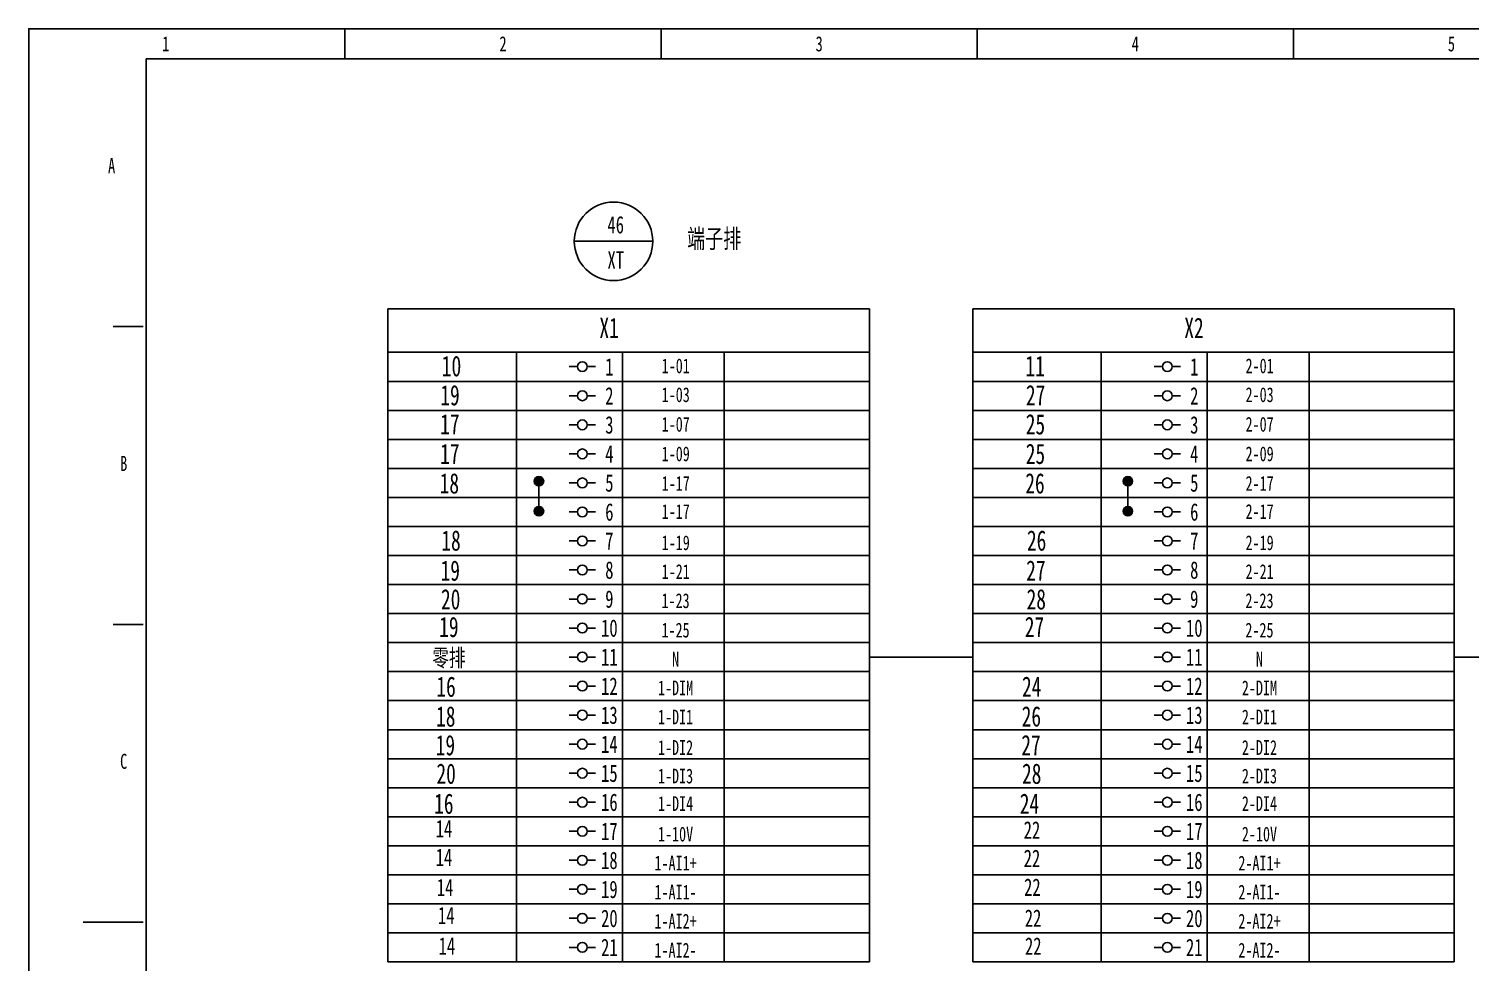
# Model space of a CAD drawing. Header units: millimetres. Extents: x 401220 to 2750366, y -101310 to 943175.
# Drawn here: x 1317985 to 1353266, y 411408 to 434274 of the extents above; entities that cross this region are included whole.
import ezdxf
from ezdxf.enums import TextEntityAlignment as Align

# ---------------------------------------------------------------- set-up
doc = ezdxf.new("R2010")
doc.units = ezdxf.units.MM
doc.styles.add('IDQSTYLE', font='NSimSun.ttf', dxfattribs={"width": 0.7})

msp = doc.modelspace()

# ---------------------------------------------------------------- hatches: boundary and pattern name
h = msp.add_hatch(color=256)
h.dxf.hatch_style = 1
h.paths.add_polyline_path([(1330587.3, 423190.2, 1), (1330356.3, 423190.2, 1)])
h = msp.add_hatch(color=256)
h.dxf.hatch_style = 1
h.paths.add_polyline_path([(1345004.3, 423190.2, 1), (1344773.3, 423190.2, 1)])
h = msp.add_hatch(color=256)
h.dxf.hatch_style = 1
h.paths.add_polyline_path([(1330587.3, 422455.2, 1), (1330356.3, 422455.2, 1)])
h = msp.add_hatch(color=256)
h.dxf.hatch_style = 1
h.paths.add_polyline_path([(1345004.3, 422455.2, 1), (1344773.3, 422455.2, 1)])

# ---------------------------------------------------------------- linework, layer by layer
at = {"ltscale": 4}
for p, q in [((1325723.6, 433536.7), (1325723.6, 434273.7)), ((1333461.8, 433536.7), (1333461.8, 434273.7)), ((1341200.1, 433536.7), (1341200.1, 434273.7)), ((1348938.4, 433536.7), (1348938.4, 434273.7)), ((1320048.8, 426977.6), (1320785.8, 426977.6)), ((1331415.3, 425999), (1331215.3, 425999)), ((1331655.2, 425999), (1331855.1, 425999)), ((1345732.3, 425999), (1345532.4, 425999)), ((1345972.2, 425999), (1346172.1, 425999)), ((1331415.3, 425283.4), (1331215.3, 425283.4)), ((1331655.2, 425283.4), (1331855.1, 425283.4)), ((1345732.3, 425283.4), (1345532.4, 425283.4)), ((1345972.2, 425283.4), (1346172.1, 425283.4)), ((1331415.3, 424571.9), (1331215.3, 424571.9)), ((1331655.2, 424571.9), (1331855.1, 424571.9)), ((1345732.3, 424571.9), (1345532.4, 424571.9)), ((1345972.2, 424571.9), (1346172.1, 424571.9)), ((1331415.3, 423860.8), (1331215.3, 423860.8)), ((1331655.2, 423860.8), (1331855.1, 423860.8)), ((1345732.3, 423860.8), (1345532.4, 423860.8)), ((1345972.2, 423860.8), (1346172.1, 423860.8)), ((1331415.3, 423149.6), (1331215.3, 423149.6)), ((1331655.2, 423149.6), (1331855.1, 423149.6)), ((1345732.3, 423149.6), (1345532.4, 423149.6)), ((1345972.2, 423149.6), (1346172.1, 423149.6)), ((1331415.3, 422438.7), (1331215.3, 422438.7)), ((1331655.2, 422438.7), (1331855.1, 422438.7)), ((1345732.3, 422438.7), (1345532.4, 422438.7)), ((1345972.2, 422438.7), (1346172.1, 422438.7)), ((1331415.3, 421727.6), (1331215.3, 421727.6)), ((1331655.2, 421727.6), (1331855.1, 421727.6)), ((1345732.3, 421727.6), (1345532.4, 421727.6)), ((1345972.2, 421727.6), (1346172.1, 421727.6)), ((1331415.3, 421016.1), (1331215.3, 421016.1)), ((1331655.2, 421016.1), (1331855.1, 421016.1)), ((1345732.3, 421016.1), (1345532.4, 421016.1)), ((1345972.2, 421016.1), (1346172.1, 421016.1)), ((1331415.3, 420304.9), (1331215.3, 420304.9)), ((1331655.2, 420304.9), (1331855.1, 420304.9)), ((1345732.3, 420304.9), (1345532.4, 420304.9)), ((1345972.2, 420304.9), (1346172.1, 420304.9)), ((1320048.8, 419681.5), (1320785.8, 419681.5)), ((1331415.3, 419593.8), (1331215.3, 419593.8)), ((1331655.2, 419593.8), (1331855.1, 419593.8)), ((1345732.3, 419593.8), (1345532.4, 419593.8)), ((1345972.2, 419593.8), (1346172.1, 419593.8)), ((1331415.3, 418882.9), (1331215.3, 418882.9)), ((1331655.2, 418882.9), (1331855.1, 418882.9)), ((1345732.3, 418882.9), (1345532.4, 418882.9)), ((1345972.2, 418882.9), (1346172.1, 418882.9)), ((1331415.3, 418171.7), (1331215.3, 418171.7)), ((1331655.2, 418171.7), (1331855.1, 418171.7)), ((1345732.3, 418171.7), (1345532.4, 418171.7)), ((1345972.2, 418171.7), (1346172.1, 418171.7)), ((1331415.3, 417460.2), (1331215.3, 417460.2)), ((1331655.2, 417460.2), (1331855.1, 417460.2)), ((1345732.3, 417460.2), (1345532.4, 417460.2)), ((1345972.2, 417460.2), (1346172.1, 417460.2)), ((1331415.3, 416749.1), (1331215.3, 416749.1)), ((1331655.2, 416749.1), (1331855.1, 416749.1)), ((1345732.3, 416749.1), (1345532.4, 416749.1)), ((1345972.2, 416749.1), (1346172.1, 416749.1)), ((1331415.3, 416037.9), (1331215.3, 416037.9)), ((1331655.2, 416037.9), (1331855.1, 416037.9)), ((1345732.3, 416037.9), (1345532.4, 416037.9)), ((1345972.2, 416037.9), (1346172.1, 416037.9)), ((1331415.3, 415326.7), (1331215.3, 415326.7)), ((1331655.2, 415326.7), (1331855.1, 415326.7)), ((1345732.3, 415326.7), (1345532.4, 415326.7)), ((1345972.2, 415326.7), (1346172.1, 415326.7)), ((1331415.3, 414615.6), (1331215.3, 414615.6)), ((1331655.2, 414615.6), (1331855.1, 414615.6)), ((1345732.3, 414615.6), (1345532.4, 414615.6)), ((1345972.2, 414615.6), (1346172.1, 414615.6)), ((1331415.3, 413904.4), (1331215.3, 413904.4)), ((1331655.2, 413904.4), (1331855.1, 413904.4)), ((1345732.3, 413904.4), (1345532.4, 413904.4)), ((1345972.2, 413904.4), (1346172.1, 413904.4)), ((1331415.3, 413193.2), (1331215.3, 413193.2)), ((1331655.2, 413193.2), (1331855.1, 413193.2)), ((1345732.3, 413193.2), (1345532.4, 413193.2)), ((1345972.2, 413193.2), (1346172.1, 413193.2)), ((1331415.3, 412482.1), (1331215.3, 412482.1)), ((1331655.2, 412482.1), (1331855.1, 412482.1)), ((1345732.3, 412482.1), (1345532.4, 412482.1)), ((1345972.2, 412482.1), (1346172.1, 412482.1)), ((1319311.8, 412385.4), (1320785.8, 412385.4)), ((1331415.3, 411770.9), (1331215.3, 411770.9)), ((1331655.2, 411770.9), (1331855.1, 411770.9)), ((1345732.3, 411770.9), (1345532.4, 411770.9)), ((1345972.2, 411770.9), (1346172.1, 411770.9))]:
    msp.add_line(p, q, dxfattribs=at)
for p, q in [((1331336.1, 429067.4), (1333258.5, 429067.4)), ((1326773.2, 427415.4), (1326773.2, 426348.6)), ((1326773.2, 427415.4), (1338559.7, 427415.4)), ((1338559.7, 427415.4), (1338559.7, 426348.6)), ((1341090.2, 427415.4), (1341090.2, 426348.6)), ((1341090.2, 427415.4), (1352876.7, 427415.4)), ((1352876.7, 427415.4), (1352876.7, 426348.6)), ((1326773.2, 426348.6), (1338151.9, 426348.6)), ((1326773.2, 426348.6), (1326773.2, 425637.4)), ((1326773.2, 426348.6), (1326773.2, 425637.4)), ((1326773.2, 426348.6), (1338151.9, 426348.6)), ((1327181, 426348.6), (1338559.7, 426348.6)), ((1327181, 426348.6), (1338559.7, 426348.6)), ((1329919.3, 426348.6), (1329919.3, 425637.4)), ((1332514.7, 426348.6), (1332514.7, 425637.4)), ((1335003.8, 426348.6), (1335003.8, 425637.4)), ((1338559.7, 426348.6), (1338559.7, 425637.4)), ((1338559.7, 426348.6), (1338559.7, 425637.4)), ((1341090.2, 426348.6), (1352468.9, 426348.6)), ((1341090.2, 426348.6), (1341090.2, 425637.4)), ((1341090.2, 426348.6), (1341090.2, 425637.4)), ((1341090.2, 426348.6), (1352468.9, 426348.6)), ((1341498, 426348.6), (1352876.7, 426348.6)), ((1341498, 426348.6), (1352876.7, 426348.6)), ((1344236.3, 426348.6), (1344236.3, 425637.4)), ((1346831.7, 426348.6), (1346831.7, 425637.4)), ((1349320.8, 426348.6), (1349320.8, 425637.4)), ((1352876.7, 426348.6), (1352876.7, 425637.4)), ((1352876.7, 426348.6), (1352876.7, 425637.4)), ((1326773.2, 425637.4), (1326773.2, 424926.3)), ((1326773.2, 425637.4), (1326773.2, 424926.3)), ((1326773.2, 425637.4), (1338151.9, 425637.4)), ((1327181, 425637.4), (1338559.7, 425637.4)), ((1329919.3, 425637.4), (1329919.3, 424926.3)), ((1332514.7, 425637.4), (1332514.7, 424926.3)), ((1335003.8, 425637.4), (1335003.8, 424926.3)), ((1338559.7, 425637.4), (1338559.7, 424926.3)), ((1338559.7, 425637.4), (1338559.7, 424926.3)), ((1341090.2, 425637.4), (1341090.2, 424926.3)), ((1341090.2, 425637.4), (1341090.2, 424926.3)), ((1341090.2, 425637.4), (1352468.9, 425637.4)), ((1341498, 425637.4), (1352876.7, 425637.4)), ((1344236.3, 425637.4), (1344236.3, 424926.3)), ((1346831.7, 425637.4), (1346831.7, 424926.3)), ((1349320.8, 425637.4), (1349320.8, 424926.3)), ((1352876.7, 425637.4), (1352876.7, 424926.3)), ((1352876.7, 425637.4), (1352876.7, 424926.3)), ((1326773.2, 424926.3), (1326773.2, 424215.1)), ((1326773.2, 424926.3), (1326773.2, 424215.1)), ((1326773.2, 424926.3), (1338151.9, 424926.3)), ((1327181, 424926.3), (1338559.7, 424926.3)), ((1329919.3, 424926.3), (1329919.3, 424215.1)), ((1332514.7, 424926.3), (1332514.7, 424215.1)), ((1335003.8, 424926.3), (1335003.8, 424215.1)), ((1338559.7, 424926.3), (1338559.7, 424215.1)), ((1338559.7, 424926.3), (1338559.7, 424215.1)), ((1341090.2, 424926.3), (1341090.2, 424215.1)), ((1341090.2, 424926.3), (1341090.2, 424215.1)), ((1341090.2, 424926.3), (1352468.9, 424926.3)), ((1341498, 424926.3), (1352876.7, 424926.3)), ((1344236.3, 424926.3), (1344236.3, 424215.1)), ((1346831.7, 424926.3), (1346831.7, 424215.1)), ((1349320.8, 424926.3), (1349320.8, 424215.1)), ((1352876.7, 424926.3), (1352876.7, 424215.1)), ((1352876.7, 424926.3), (1352876.7, 424215.1)), ((1326773.2, 424215.1), (1326773.2, 423503.9)), ((1326773.2, 424215.1), (1326773.2, 423503.9)), ((1326773.2, 424215.1), (1338151.9, 424215.1)), ((1327181, 424215.1), (1338559.7, 424215.1)), ((1329919.3, 424215.1), (1329919.3, 423503.9)), ((1332514.7, 424215.1), (1332514.7, 423503.9)), ((1335003.8, 424215.1), (1335003.8, 423503.9)), ((1338559.7, 424215.1), (1338559.7, 423503.9)), ((1338559.7, 424215.1), (1338559.7, 423503.9)), ((1341090.2, 424215.1), (1341090.2, 423503.9)), ((1341090.2, 424215.1), (1341090.2, 423503.9)), ((1341090.2, 424215.1), (1352468.9, 424215.1)), ((1341498, 424215.1), (1352876.7, 424215.1)), ((1344236.3, 424215.1), (1344236.3, 423503.9)), ((1346831.7, 424215.1), (1346831.7, 423503.9)), ((1349320.8, 424215.1), (1349320.8, 423503.9)), ((1352876.7, 424215.1), (1352876.7, 423503.9)), ((1352876.7, 424215.1), (1352876.7, 423503.9)), ((1326773.2, 423503.9), (1326773.2, 422792.8)), ((1326773.2, 423503.9), (1326773.2, 422792.8)), ((1326773.2, 423503.9), (1338151.9, 423503.9)), ((1327181, 423503.9), (1338559.7, 423503.9)), ((1329919.3, 423503.9), (1329919.3, 422792.8)), ((1332514.7, 423503.9), (1332514.7, 422792.8)), ((1335003.8, 423503.9), (1335003.8, 422792.8)), ((1338559.7, 423503.9), (1338559.7, 422792.8)), ((1338559.7, 423503.9), (1338559.7, 422792.8)), ((1341090.2, 423503.9), (1341090.2, 422792.8)), ((1341090.2, 423503.9), (1341090.2, 422792.8)), ((1341090.2, 423503.9), (1352468.9, 423503.9)), ((1341498, 423503.9), (1352876.7, 423503.9)), ((1344236.3, 423503.9), (1344236.3, 422792.8)), ((1346831.7, 423503.9), (1346831.7, 422792.8)), ((1349320.8, 423503.9), (1349320.8, 422792.8)), ((1352876.7, 423503.9), (1352876.7, 422792.8)), ((1352876.7, 423503.9), (1352876.7, 422792.8)), ((1330471.8, 423190.2), (1330471.8, 422455.2)), ((1344888.8, 423190.2), (1344888.8, 422455.2)), ((1326773.2, 422792.8), (1338151.9, 422792.8)), ((1326773.2, 422792.8), (1338151.9, 422792.8)), ((1326773.2, 422792.8), (1326773.2, 422081.6)), ((1326773.2, 422792.8), (1326773.2, 422081.6)), ((1326773.2, 422792.8), (1338151.9, 422792.8)), ((1327181, 422792.8), (1338559.7, 422792.8)), ((1327181, 422792.8), (1338559.7, 422792.8)), ((1327181, 422792.8), (1338559.7, 422792.8)), ((1329919.3, 422792.8), (1329919.3, 422081.6)), ((1332514.7, 422792.8), (1332514.7, 422081.6)), ((1335003.8, 422792.8), (1335003.8, 422081.6)), ((1338559.7, 422792.8), (1338559.7, 422081.6)), ((1338559.7, 422792.8), (1338559.7, 422081.6)), ((1341090.2, 422792.8), (1352468.9, 422792.8)), ((1341090.2, 422792.8), (1352468.9, 422792.8)), ((1341090.2, 422792.8), (1341090.2, 422081.6)), ((1341090.2, 422792.8), (1341090.2, 422081.6)), ((1341090.2, 422792.8), (1352468.9, 422792.8)), ((1341498, 422792.8), (1352876.7, 422792.8)), ((1341498, 422792.8), (1352876.7, 422792.8)), ((1341498, 422792.8), (1352876.7, 422792.8)), ((1344236.3, 422792.8), (1344236.3, 422081.6)), ((1346831.7, 422792.8), (1346831.7, 422081.6)), ((1349320.8, 422792.8), (1349320.8, 422081.6)), ((1352876.7, 422792.8), (1352876.7, 422081.6)), ((1352876.7, 422792.8), (1352876.7, 422081.6)), ((1326773.2, 422081.6), (1326773.2, 421370.4)), ((1326773.2, 422081.6), (1326773.2, 421370.4)), ((1326773.2, 422081.6), (1338151.9, 422081.6)), ((1327181, 422081.6), (1338559.7, 422081.6)), ((1329919.3, 422081.6), (1329919.3, 421370.4)), ((1332514.7, 422081.6), (1332514.7, 421370.4)), ((1335003.8, 422081.6), (1335003.8, 421370.4)), ((1338559.7, 422081.6), (1338559.7, 421370.4)), ((1338559.7, 422081.6), (1338559.7, 421370.4)), ((1341090.2, 422081.6), (1341090.2, 421370.4)), ((1341090.2, 422081.6), (1341090.2, 421370.4)), ((1341090.2, 422081.6), (1352468.9, 422081.6)), ((1341498, 422081.6), (1352876.7, 422081.6)), ((1344236.3, 422081.6), (1344236.3, 421370.4)), ((1346831.7, 422081.6), (1346831.7, 421370.4)), ((1349320.8, 422081.6), (1349320.8, 421370.4)), ((1352876.7, 422081.6), (1352876.7, 421370.4)), ((1352876.7, 422081.6), (1352876.7, 421370.4)), ((1326773.2, 421370.4), (1326773.2, 420659.3)), ((1326773.2, 421370.4), (1326773.2, 420659.3)), ((1326773.2, 421370.4), (1338151.9, 421370.4)), ((1327181, 421370.4), (1338559.7, 421370.4)), ((1329919.3, 421370.4), (1329919.3, 420659.3)), ((1332514.7, 421370.4), (1332514.7, 420659.3)), ((1335003.8, 421370.4), (1335003.8, 420659.3)), ((1338559.7, 421370.4), (1338559.7, 420659.3)), ((1338559.7, 421370.4), (1338559.7, 420659.3)), ((1341090.2, 421370.4), (1341090.2, 420659.3)), ((1341090.2, 421370.4), (1341090.2, 420659.3)), ((1341090.2, 421370.4), (1352468.9, 421370.4)), ((1341498, 421370.4), (1352876.7, 421370.4)), ((1344236.3, 421370.4), (1344236.3, 420659.3)), ((1346831.7, 421370.4), (1346831.7, 420659.3)), ((1349320.8, 421370.4), (1349320.8, 420659.3)), ((1352876.7, 421370.4), (1352876.7, 420659.3)), ((1352876.7, 421370.4), (1352876.7, 420659.3)), ((1326773.2, 420659.3), (1326773.2, 419948.1)), ((1326773.2, 420659.3), (1326773.2, 419948.1)), ((1326773.2, 420659.3), (1338151.9, 420659.3)), ((1327181, 420659.3), (1338559.7, 420659.3)), ((1329919.3, 420659.3), (1329919.3, 419948.1)), ((1332514.7, 420659.3), (1332514.7, 419948.1)), ((1335003.8, 420659.3), (1335003.8, 419948.1)), ((1338559.7, 420659.3), (1338559.7, 419948.1)), ((1338559.7, 420659.3), (1338559.7, 419948.1)), ((1341090.2, 420659.3), (1341090.2, 419948.1)), ((1341090.2, 420659.3), (1341090.2, 419948.1)), ((1341090.2, 420659.3), (1352468.9, 420659.3)), ((1341498, 420659.3), (1352876.7, 420659.3)), ((1344236.3, 420659.3), (1344236.3, 419948.1)), ((1346831.7, 420659.3), (1346831.7, 419948.1)), ((1349320.8, 420659.3), (1349320.8, 419948.1)), ((1352876.7, 420659.3), (1352876.7, 419948.1)), ((1352876.7, 420659.3), (1352876.7, 419948.1)), ((1326773.2, 419948.1), (1326773.2, 419236.9)), ((1326773.2, 419948.1), (1326773.2, 419236.9)), ((1326773.2, 419948.1), (1338151.9, 419948.1)), ((1327181, 419948.1), (1338559.7, 419948.1)), ((1329919.3, 419948.1), (1329919.3, 419236.9)), ((1332514.7, 419948.1), (1332514.7, 419236.9)), ((1335003.8, 419948.1), (1335003.8, 419236.9)), ((1338559.7, 419948.1), (1338559.7, 419236.9)), ((1338559.7, 419948.1), (1338559.7, 419236.9)), ((1341090.2, 419948.1), (1341090.2, 419236.9)), ((1341090.2, 419948.1), (1341090.2, 419236.9)), ((1341090.2, 419948.1), (1352468.9, 419948.1)), ((1341498, 419948.1), (1352876.7, 419948.1)), ((1344236.3, 419948.1), (1344236.3, 419236.9)), ((1346831.7, 419948.1), (1346831.7, 419236.9)), ((1349320.8, 419948.1), (1349320.8, 419236.9)), ((1352876.7, 419948.1), (1352876.7, 419236.9)), ((1352876.7, 419948.1), (1352876.7, 419236.9)), ((1326773.2, 419236.9), (1338151.9, 419236.9)), ((1326773.2, 419236.9), (1338151.9, 419236.9)), ((1326773.2, 419236.9), (1326773.2, 418525.7)), ((1326773.2, 419236.9), (1326773.2, 418525.7)), ((1326773.2, 419236.9), (1338151.9, 419236.9)), ((1327181, 419236.9), (1338559.7, 419236.9)), ((1327181, 419236.9), (1338559.7, 419236.9)), ((1327181, 419236.9), (1338559.7, 419236.9)), ((1329919.3, 419236.9), (1329919.3, 418525.7)), ((1332514.7, 419236.9), (1332514.7, 418525.7)), ((1335003.8, 419236.9), (1335003.8, 418525.7)), ((1338559.7, 419236.9), (1338559.7, 418525.7)), ((1338559.7, 419236.9), (1338559.7, 418525.7)), ((1341090.2, 419236.9), (1352468.9, 419236.9)), ((1341090.2, 419236.9), (1352468.9, 419236.9)), ((1341090.2, 419236.9), (1341090.2, 418525.7)), ((1341090.2, 419236.9), (1341090.2, 418525.7)), ((1341090.2, 419236.9), (1352468.9, 419236.9)), ((1341498, 419236.9), (1352876.7, 419236.9)), ((1341498, 419236.9), (1352876.7, 419236.9)), ((1341498, 419236.9), (1352876.7, 419236.9)), ((1344236.3, 419236.9), (1344236.3, 418525.7)), ((1346831.7, 419236.9), (1346831.7, 418525.7)), ((1349320.8, 419236.9), (1349320.8, 418525.7)), ((1352876.7, 419236.9), (1352876.7, 418525.7)), ((1352876.7, 419236.9), (1352876.7, 418525.7)), ((1338559.7, 418881.3), (1341090.2, 418881.3)), ((1352876.7, 418881.3), (1355433.7, 418881.3)), ((1326773.2, 418525.7), (1326773.2, 417814.6)), ((1326773.2, 418525.7), (1326773.2, 417814.6)), ((1326773.2, 418525.7), (1338151.9, 418525.7)), ((1327181, 418525.7), (1338559.7, 418525.7)), ((1329919.3, 418525.7), (1329919.3, 417814.6)), ((1332514.7, 418525.7), (1332514.7, 417814.6)), ((1335003.8, 418525.7), (1335003.8, 417814.6)), ((1338559.7, 418525.7), (1338559.7, 417814.6)), ((1338559.7, 418525.7), (1338559.7, 417814.6)), ((1341090.2, 418525.7), (1341090.2, 417814.6)), ((1341090.2, 418525.7), (1341090.2, 417814.6)), ((1341090.2, 418525.7), (1352468.9, 418525.7)), ((1341498, 418525.7), (1352876.7, 418525.7)), ((1344236.3, 418525.7), (1344236.3, 417814.6)), ((1346831.7, 418525.7), (1346831.7, 417814.6)), ((1349320.8, 418525.7), (1349320.8, 417814.6)), ((1352876.7, 418525.7), (1352876.7, 417814.6)), ((1352876.7, 418525.7), (1352876.7, 417814.6)), ((1326773.2, 417814.6), (1326773.2, 417103.4)), ((1326773.2, 417814.6), (1326773.2, 417103.4)), ((1326773.2, 417814.6), (1338151.9, 417814.6)), ((1327181, 417814.6), (1338559.7, 417814.6)), ((1329919.3, 417814.6), (1329919.3, 417103.4)), ((1332514.7, 417814.6), (1332514.7, 417103.4)), ((1335003.8, 417814.6), (1335003.8, 417103.4)), ((1338559.7, 417814.6), (1338559.7, 417103.4)), ((1338559.7, 417814.6), (1338559.7, 417103.4)), ((1341090.2, 417814.6), (1341090.2, 417103.4)), ((1341090.2, 417814.6), (1341090.2, 417103.4)), ((1341090.2, 417814.6), (1352468.9, 417814.6)), ((1341498, 417814.6), (1352876.7, 417814.6)), ((1344236.3, 417814.6), (1344236.3, 417103.4)), ((1346831.7, 417814.6), (1346831.7, 417103.4)), ((1349320.8, 417814.6), (1349320.8, 417103.4)), ((1352876.7, 417814.6), (1352876.7, 417103.4)), ((1352876.7, 417814.6), (1352876.7, 417103.4)), ((1326773.2, 417103.4), (1326773.2, 416392.2)), ((1326773.2, 417103.4), (1326773.2, 416392.2)), ((1326773.2, 417103.4), (1338151.9, 417103.4)), ((1327181, 417103.4), (1338559.7, 417103.4)), ((1329919.3, 417103.4), (1329919.3, 416392.2)), ((1332514.7, 417103.4), (1332514.7, 416392.2)), ((1335003.8, 417103.4), (1335003.8, 416392.2)), ((1338559.7, 417103.4), (1338559.7, 416392.2)), ((1338559.7, 417103.4), (1338559.7, 416392.2)), ((1341090.2, 417103.4), (1341090.2, 416392.2)), ((1341090.2, 417103.4), (1341090.2, 416392.2)), ((1341090.2, 417103.4), (1352468.9, 417103.4)), ((1341498, 417103.4), (1352876.7, 417103.4)), ((1344236.3, 417103.4), (1344236.3, 416392.2)), ((1346831.7, 417103.4), (1346831.7, 416392.2)), ((1349320.8, 417103.4), (1349320.8, 416392.2)), ((1352876.7, 417103.4), (1352876.7, 416392.2)), ((1352876.7, 417103.4), (1352876.7, 416392.2)), ((1326773.2, 416392.2), (1326773.2, 415681.1)), ((1326773.2, 416392.2), (1326773.2, 415681.1)), ((1326773.2, 416392.2), (1338151.9, 416392.2)), ((1327181, 416392.2), (1338559.7, 416392.2)), ((1329919.3, 416392.2), (1329919.3, 415681.1)), ((1332514.7, 416392.2), (1332514.7, 415681.1)), ((1335003.8, 416392.2), (1335003.8, 415681.1)), ((1338559.7, 416392.2), (1338559.7, 415681.1)), ((1338559.7, 416392.2), (1338559.7, 415681.1)), ((1341090.2, 416392.2), (1341090.2, 415681.1)), ((1341090.2, 416392.2), (1341090.2, 415681.1)), ((1341090.2, 416392.2), (1352468.9, 416392.2)), ((1341498, 416392.2), (1352876.7, 416392.2)), ((1344236.3, 416392.2), (1344236.3, 415681.1)), ((1346831.7, 416392.2), (1346831.7, 415681.1)), ((1349320.8, 416392.2), (1349320.8, 415681.1)), ((1352876.7, 416392.2), (1352876.7, 415681.1)), ((1352876.7, 416392.2), (1352876.7, 415681.1)), ((1326773.2, 415681.1), (1326773.2, 414969.9)), ((1326773.2, 415681.1), (1326773.2, 414969.9)), ((1326773.2, 415681.1), (1338151.9, 415681.1)), ((1327181, 415681.1), (1338559.7, 415681.1)), ((1329919.3, 415681.1), (1329919.3, 414969.9)), ((1332514.7, 415681.1), (1332514.7, 414969.9)), ((1335003.8, 415681.1), (1335003.8, 414969.9)), ((1338559.7, 415681.1), (1338559.7, 414969.9)), ((1338559.7, 415681.1), (1338559.7, 414969.9)), ((1341090.2, 415681.1), (1341090.2, 414969.9)), ((1341090.2, 415681.1), (1341090.2, 414969.9)), ((1341090.2, 415681.1), (1352468.9, 415681.1)), ((1341498, 415681.1), (1352876.7, 415681.1)), ((1344236.3, 415681.1), (1344236.3, 414969.9)), ((1346831.7, 415681.1), (1346831.7, 414969.9)), ((1349320.8, 415681.1), (1349320.8, 414969.9)), ((1352876.7, 415681.1), (1352876.7, 414969.9)), ((1352876.7, 415681.1), (1352876.7, 414969.9)), ((1326773.2, 414969.9), (1326773.2, 414258.7)), ((1326773.2, 414969.9), (1326773.2, 414258.7)), ((1326773.2, 414969.9), (1338151.9, 414969.9)), ((1327181, 414969.9), (1338559.7, 414969.9)), ((1329919.3, 414969.9), (1329919.3, 414258.7)), ((1332514.7, 414969.9), (1332514.7, 414258.7)), ((1335003.8, 414969.9), (1335003.8, 414258.7)), ((1338559.7, 414969.9), (1338559.7, 414258.7)), ((1338559.7, 414969.9), (1338559.7, 414258.7)), ((1341090.2, 414969.9), (1341090.2, 414258.7)), ((1341090.2, 414969.9), (1341090.2, 414258.7)), ((1341090.2, 414969.9), (1352468.9, 414969.9)), ((1341498, 414969.9), (1352876.7, 414969.9)), ((1344236.3, 414969.9), (1344236.3, 414258.7)), ((1346831.7, 414969.9), (1346831.7, 414258.7)), ((1349320.8, 414969.9), (1349320.8, 414258.7)), ((1352876.7, 414969.9), (1352876.7, 414258.7)), ((1352876.7, 414969.9), (1352876.7, 414258.7)), ((1326773.2, 414258.7), (1326773.2, 413547.6)), ((1326773.2, 414258.7), (1326773.2, 413547.6)), ((1326773.2, 414258.7), (1338151.9, 414258.7)), ((1327181, 414258.7), (1338559.7, 414258.7)), ((1329919.3, 414258.7), (1329919.3, 413547.6)), ((1332514.7, 414258.7), (1332514.7, 413547.6)), ((1335003.8, 414258.7), (1335003.8, 413547.6)), ((1338559.7, 414258.7), (1338559.7, 413547.6)), ((1338559.7, 414258.7), (1338559.7, 413547.6)), ((1341090.2, 414258.7), (1341090.2, 413547.6)), ((1341090.2, 414258.7), (1341090.2, 413547.6)), ((1341090.2, 414258.7), (1352468.9, 414258.7)), ((1341498, 414258.7), (1352876.7, 414258.7)), ((1344236.3, 414258.7), (1344236.3, 413547.6)), ((1346831.7, 414258.7), (1346831.7, 413547.6)), ((1349320.8, 414258.7), (1349320.8, 413547.6)), ((1352876.7, 414258.7), (1352876.7, 413547.6)), ((1352876.7, 414258.7), (1352876.7, 413547.6)), ((1326773.2, 413547.6), (1326773.2, 412836.4)), ((1326773.2, 413547.6), (1326773.2, 412836.4)), ((1326773.2, 413547.6), (1338151.9, 413547.6)), ((1327181, 413547.6), (1338559.7, 413547.6)), ((1329919.3, 413547.6), (1329919.3, 412836.4)), ((1332514.7, 413547.6), (1332514.7, 412836.4)), ((1335003.8, 413547.6), (1335003.8, 412836.4)), ((1338559.7, 413547.6), (1338559.7, 412836.4)), ((1338559.7, 413547.6), (1338559.7, 412836.4)), ((1341090.2, 413547.6), (1341090.2, 412836.4)), ((1341090.2, 413547.6), (1341090.2, 412836.4)), ((1341090.2, 413547.6), (1352468.9, 413547.6)), ((1341498, 413547.6), (1352876.7, 413547.6)), ((1344236.3, 413547.6), (1344236.3, 412836.4)), ((1346831.7, 413547.6), (1346831.7, 412836.4)), ((1349320.8, 413547.6), (1349320.8, 412836.4)), ((1352876.7, 413547.6), (1352876.7, 412836.4)), ((1352876.7, 413547.6), (1352876.7, 412836.4)), ((1326773.2, 412836.4), (1326773.2, 412125.2)), ((1326773.2, 412836.4), (1326773.2, 412125.2)), ((1326773.2, 412836.4), (1338151.9, 412836.4)), ((1327181, 412836.4), (1338559.7, 412836.4)), ((1329919.3, 412836.4), (1329919.3, 412125.2)), ((1332514.7, 412836.4), (1332514.7, 412125.2)), ((1335003.8, 412836.4), (1335003.8, 412125.2)), ((1338559.7, 412836.4), (1338559.7, 412125.2)), ((1338559.7, 412836.4), (1338559.7, 412125.2)), ((1341090.2, 412836.4), (1341090.2, 412125.2)), ((1341090.2, 412836.4), (1341090.2, 412125.2)), ((1341090.2, 412836.4), (1352468.9, 412836.4)), ((1341498, 412836.4), (1352876.7, 412836.4)), ((1344236.3, 412836.4), (1344236.3, 412125.2)), ((1346831.7, 412836.4), (1346831.7, 412125.2)), ((1349320.8, 412836.4), (1349320.8, 412125.2)), ((1352876.7, 412836.4), (1352876.7, 412125.2)), ((1352876.7, 412836.4), (1352876.7, 412125.2)), ((1326773.2, 412125.2), (1326773.2, 411414.1)), ((1326773.2, 412125.2), (1326773.2, 411414.1)), ((1326773.2, 412125.2), (1338151.9, 412125.2)), ((1327181, 412125.2), (1338559.7, 412125.2)), ((1329919.3, 412125.2), (1329919.3, 411414.1)), ((1332514.7, 412125.2), (1332514.7, 411414.1)), ((1335003.8, 412125.2), (1335003.8, 411414.1)), ((1338559.7, 412125.2), (1338559.7, 411414.1)), ((1338559.7, 412125.2), (1338559.7, 411414.1)), ((1341090.2, 412125.2), (1341090.2, 411414.1)), ((1341090.2, 412125.2), (1341090.2, 411414.1)), ((1341090.2, 412125.2), (1352468.9, 412125.2)), ((1341498, 412125.2), (1352876.7, 412125.2)), ((1344236.3, 412125.2), (1344236.3, 411414.1)), ((1346831.7, 412125.2), (1346831.7, 411414.1)), ((1349320.8, 412125.2), (1349320.8, 411414.1)), ((1352876.7, 412125.2), (1352876.7, 411414.1)), ((1352876.7, 412125.2), (1352876.7, 411414.1)), ((1326773.2, 411414.1), (1338559.7, 411414.1)), ((1326773.2, 411414.1), (1338151.9, 411414.1)), ((1327181, 411414.1), (1338559.7, 411414.1)), ((1341090.2, 411414.1), (1352876.7, 411414.1)), ((1341090.2, 411414.1), (1352468.9, 411414.1)), ((1341090.2, 411414.1), (1352876.7, 411414.1)), ((1341090.2, 411414.1), (1352468.9, 411414.1)), ((1341498, 411414.1), (1352876.7, 411414.1)), ((1341498, 411414.1), (1352876.7, 411414.1))]:
    msp.add_line(p, q)
for points in [[(1317985.3, 390497), (1382618.4, 390497), (1382618.4, 434273.7), (1317985.3, 434273.7)], [(1320859.5, 391234), (1381439.3, 391234), (1381439.3, 433536.7), (1320859.5, 433536.7)]]:
    msp.add_lwpolyline(points, close=True, dxfattribs=at)
for centre, radius in [((1332297.3, 429067.4), 961.2), ((1330471.8, 423190.2), 115.5), ((1344888.8, 423190.2), 115.5), ((1330471.8, 422455.2), 115.5), ((1344888.8, 422455.2), 115.5)]:
    msp.add_circle(centre, radius)
for centre in [(1331535.2, 425999), (1345852.2, 425999), (1331535.2, 425283.4), (1345852.2, 425283.4), (1331535.2, 424571.9), (1345852.2, 424571.9), (1331535.2, 423860.8), (1345852.2, 423860.8), (1331535.2, 423149.6), (1345852.2, 423149.6), (1331535.2, 422438.7), (1345852.2, 422438.7), (1331535.2, 421727.6), (1345852.2, 421727.6), (1331535.2, 421016.1), (1345852.2, 421016.1), (1331535.2, 420304.9), (1345852.2, 420304.9), (1331535.2, 419593.8), (1345852.2, 419593.8), (1331535.2, 418882.9), (1345852.2, 418882.9), (1331535.2, 418171.7), (1345852.2, 418171.7), (1331535.2, 417460.2), (1345852.2, 417460.2), (1331535.2, 416749.1), (1345852.2, 416749.1), (1331535.2, 416037.9), (1345852.2, 416037.9), (1331535.2, 415326.7), (1345852.2, 415326.7), (1331535.2, 414615.6), (1345852.2, 414615.6), (1331535.2, 413904.4), (1345852.2, 413904.4), (1331535.2, 413193.2), (1345852.2, 413193.2), (1331535.2, 412482.1), (1345852.2, 412482.1), (1331535.2, 411770.9), (1345852.2, 411770.9)]:
    msp.add_circle(centre, 120, dxfattribs=at)

# ---------------------------------------------------------------- texts
at = {"style": 'IDQSTYLE', "width": 0.7}
for s, p in [('1', (1321338.5, 433610.4)), ('2', (1329592.7, 433610.4)), ('3', (1337331, 433610.4)), ('4', (1345069.3, 433610.4)), ('5', (1352807.6, 433610.4)), ('A', (1320012, 430625.6)), ('B', (1320306.8, 423329.5)), ('C', (1320306.8, 416033.4))]:
    msp.add_text(s, height=369.2, dxfattribs=at).set_placement(p, align=Align.BOTTOM_CENTER)
for s, height, p in [('46', 425.55, (1332351.3, 429474.2)), ('XT', 425.55, (1332351.3, 428610.8)), ('X1', 497.82, (1332188.7, 426947.8)), ('X2', 497.82, (1346505.7, 426947.8)), ('10', 506.77, (1328330.3, 426012.2)), ('1', 426.7, (1332195.4, 425993)), ('1-01', 361.46, (1333819.9, 426017.1)), ('11', 506.77, (1342616.7, 426012.2)), ('1', 426.7, (1346512.4, 425993)), ('2-01', 361.46, (1348112.1, 426017.1)), ('@N421', 0.142, (1332514.7, 425993)), ('@N421', 0.142, (1346831.7, 425993)), ('19', 497.82, (1328294.8, 425298.4)), ('2', 426.7, (1332195.4, 425281.9)), ('1-03', 361.46, (1333819.9, 425310.3)), ('27', 497.82, (1342628.7, 425298.4)), ('2', 426.7, (1346512.4, 425281.9)), ('2-03', 361.46, (1348112.1, 425310.3)), ('17', 497.82, (1328290.9, 424585.9)), ('25', 497.82, (1342624.8, 424585.9)), ('3', 426.7, (1332195.4, 424570.7)), ('1-07', 361.46, (1333819.9, 424585.8)), ('3', 426.7, (1346512.4, 424570.7)), ('2-07', 361.46, (1348112.1, 424585.8)), ('17', 497.82, (1328290.9, 423861.3)), ('25', 497.82, (1342624.8, 423861.3)), ('4', 426.7, (1332195.4, 423859.5)), ('1-09', 361.46, (1333819.9, 423861.2)), ('4', 426.7, (1346512.4, 423859.5)), ('2-09', 361.46, (1348112.1, 423861.2)), ('18', 497.82, (1328279.3, 423138.6)), ('26', 497.82, (1342613.2, 423138.6)), ('5', 426.7, (1332195.4, 423148.7)), ('1-17', 361.46, (1333819.9, 423136.7)), ('5', 426.7, (1346512.4, 423148.7)), ('2-17', 361.46, (1348112.1, 423136.7)), ('6', 426.7, (1332195.4, 422437.5)), ('@N421', 0.142, (1332514.7, 422437.2)), ('1-17', 361.46, (1333819.9, 422448.5)), ('6', 426.7, (1346512.4, 422437.5)), ('@N421', 0.142, (1346831.7, 422437.2)), ('2-17', 361.46, (1348112.1, 422448.5)), ('18', 497.82, (1328320.1, 421738.1)), ('26', 497.82, (1342654, 421738.1)), ('7', 426.7, (1332195.4, 421726)), ('1-19', 361.46, (1333819.9, 421682.8)), ('7', 426.7, (1346512.4, 421726)), ('2-19', 361.46, (1348112.1, 421682.8)), ('19', 497.82, (1328301.5, 421001.3)), ('8', 426.7, (1332195.4, 421014.8)), ('1-21', 361.46, (1333819.9, 420975.9)), ('27', 497.82, (1342635.4, 421001.3)), ('8', 426.7, (1346512.4, 421014.8)), ('2-21', 361.46, (1348112.1, 420975.9)), ('20', 497.82, (1328311.1, 420298.7)), ('9', 426.7, (1332195.4, 420303.7)), ('1-23', 361.46, (1333815.7, 420264.2)), ('28', 497.82, (1342645.1, 420298.7)), ('9', 426.7, (1346512.4, 420303.7)), ('2-23', 361.46, (1348107.9, 420264.2)), ('19', 497.82, (1328267.3, 419620.3)), ('27', 497.82, (1342601.2, 419620.3)), ('10', 426.7, (1332195.4, 419592.8)), ('1-25', 361.46, (1333815.7, 419542.8)), ('10', 426.7, (1346512.4, 419592.8)), ('2-25', 361.46, (1348107.9, 419542.8)), ('零排', 425.55, (1328267.3, 418865.1)), ('11', 426.7, (1332195.4, 418881.6)), ('@N421', 0.142, (1332514.7, 418881.3)), ('N', 361.5, (1333815.7, 418830.5)), ('11', 426.7, (1346512.4, 418881.6)), ('@N421', 0.142, (1346831.7, 418881.3)), ('N', 361.5, (1348107.9, 418830.5)), ('16', 497.82, (1328198.7, 418157.5)), ('12', 426.7, (1332195.4, 418170.2)), ('1-DIM', 361.46, (1333815.7, 418127.4)), ('24', 497.82, (1342532.7, 418157.5)), ('12', 426.7, (1346512.4, 418170.2)), ('2-DIM', 361.46, (1348107.9, 418127.4)), ('18', 497.82, (1328191.4, 417429.4)), ('13', 426.7, (1332195.4, 417459)), ('1-DI1', 361.46, (1333815.7, 417415.1)), ('26', 497.82, (1342525.3, 417429.4)), ('13', 426.7, (1346512.4, 417459)), ('2-DI1', 361.46, (1348107.9, 417415.1)), ('19', 497.82, (1328181.9, 416724.6)), ('14', 426.7, (1332195.4, 416747.8)), ('1-DI2', 361.46, (1333815.7, 416666.3)), ('27', 497.82, (1342515.8, 416724.6)), ('14', 426.7, (1346512.4, 416747.8)), ('2-DI2', 361.46, (1348107.9, 416666.3)), ('20', 497.82, (1328199.3, 416026.1)), ('15', 426.7, (1332195.4, 416037)), ('1-DI3', 361.46, (1333815.7, 415968.9)), ('28', 497.82, (1342533.3, 416026.1)), ('15', 426.7, (1346512.4, 416037)), ('2-DI3', 361.46, (1348107.9, 415968.9)), ('16', 496.08, (1328144.6, 415291.3)), ('16', 426.7, (1332195.4, 415325.8)), ('1-DI4', 361.46, (1333815.7, 415293.9)), ('24', 496.08, (1342478.5, 415291.3)), ('16', 426.7, (1346512.4, 415325.8)), ('2-DI4', 361.46, (1348107.9, 415293.9)), ('14', 426.23, (1328147.1, 414679.4)), ('17', 426.7, (1332195.4, 414614.6)), ('1-10V', 361.46, (1333815.7, 414546.6)), ('22', 426.23, (1342540, 414646.8)), ('17', 426.7, (1346512.4, 414614.6)), ('2-10V', 361.46, (1348107.9, 414546.6)), ('14', 426.23, (1328147.1, 413976.6)), ('18', 426.7, (1332195.4, 413903.4)), ('1-AI1+', 361.46, (1333815.7, 413835.4)), ('22', 426.23, (1342540, 413952.9)), ('18', 426.7, (1346512.4, 413903.4)), ('2-AI1+', 361.46, (1348107.9, 413835.4)), ('14', 426.23, (1328175.2, 413240.2)), ('19', 426.7, (1332195.4, 413192.3)), ('1-AI1-', 361.46, (1333815.7, 413124.2)), ('22', 426.23, (1342549.3, 413245)), ('19', 426.7, (1346512.4, 413192.3)), ('2-AI1-', 361.46, (1348107.9, 413124.2)), ('14', 426.23, (1328203.7, 412553.1)), ('20', 426.7, (1332195.4, 412481.1)), ('1-AI2+', 361.46, (1333815.7, 412413.1)), ('22', 426.23, (1342566.2, 412487.1)), ('20', 426.7, (1346512.4, 412481.1)), ('2-AI2+', 361.46, (1348107.9, 412413.1)), ('14', 426.23, (1328219.1, 411805.4)), ('21', 426.7, (1332195.4, 411769.9)), ('1-AI2-', 361.46, (1333815.7, 411701.9)), ('22', 426.23, (1342571.5, 411802)), ('21', 426.7, (1346512.4, 411769.9)), ('2-AI2-', 361.46, (1348107.9, 411701.9))]:
    msp.add_text(s, height=height, dxfattribs=at).set_placement(p, align=Align.MIDDLE_CENTER)
at = {"ltscale": 0.8, "style": 'IDQSTYLE', "width": 0.7}
msp.add_text('端子排', height=462.33, dxfattribs=at).set_placement((1334761.8, 429133.5), align=Align.MIDDLE_CENTER)

doc.saveas('drawing.dxf')
